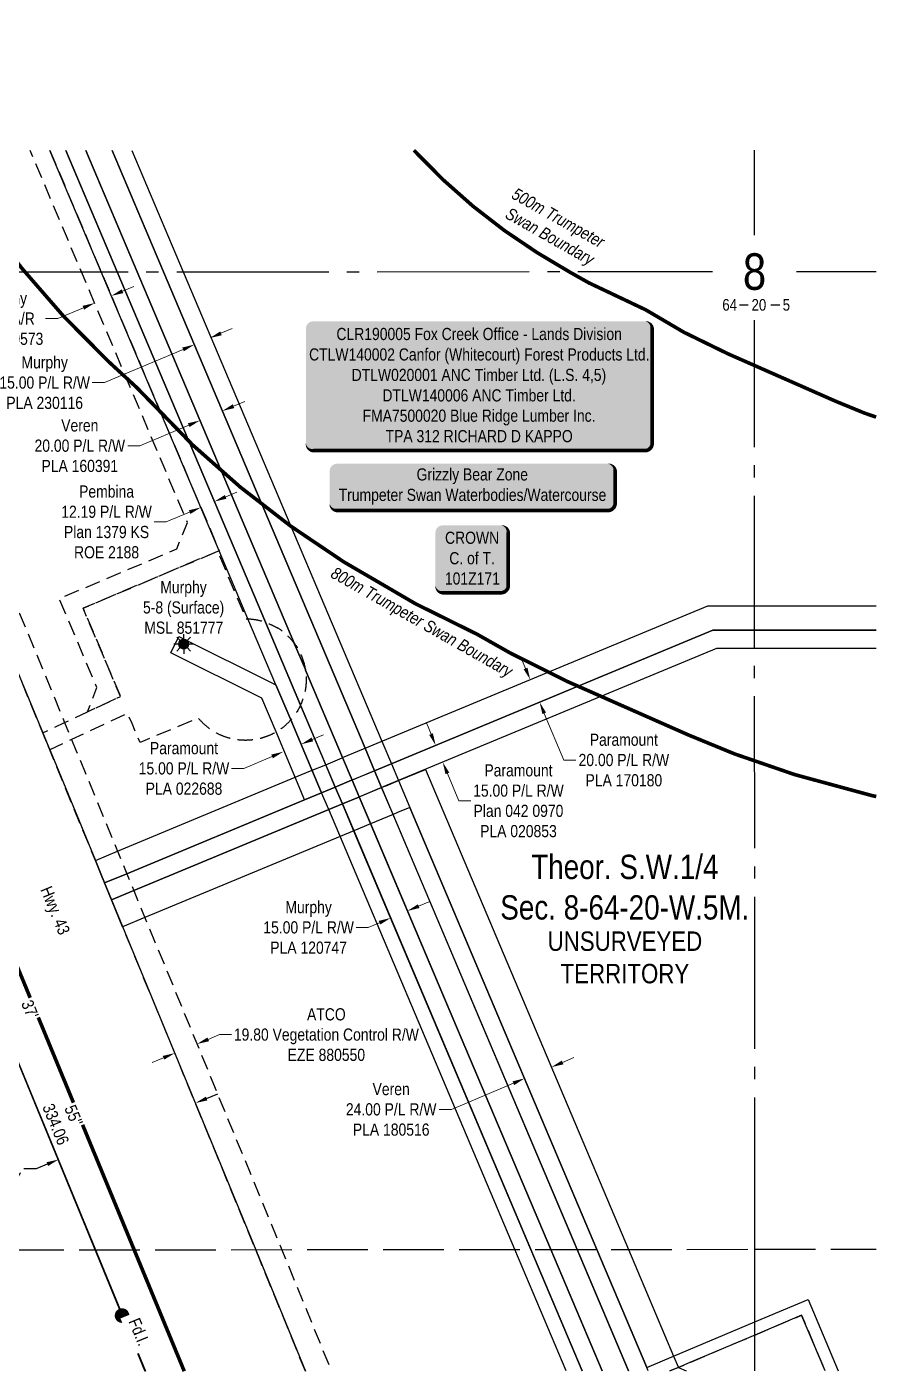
# Model space of a CAD drawing. Extents: x 499049 to 502704, y 6040696 to 6043429.
# Drawn here: x 500182 to 500882, y 6040853 to 6041961 of the extents above; entities that cross this region are included whole.
import ezdxf
from ezdxf.enums import TextEntityAlignment as Align

# ---------------------------------------------------------------- set-up
doc = ezdxf.new("R2010")
doc.units = 0
doc.header["$LTSCALE"] = 5
for name, pattern in [('DASHDOT2', [12.7, 6.35, -3.175, 0, -3.175]), ('foc-ACCESSROAD', [3.75, 2.5, -1.25]), ('foc-FLOWLINE', [3.75, 2.5, -1.25]), ('foc-QUARTERLINE', [33, 25, -3, 2, -3]), ('foc-UNSURVEYED', [12.5, 10, -2.5])]:
    doc.linetypes.add(name, pattern=pattern)
for name, color, linetype in [('10', 1, 'Continuous'), ('9', 3, 'Continuous'), ('AS-OWNER', 7, 'Continuous'), ('AS-SURFACE IMPACT', 7, 'Continuous'), ('AS-TELUS', 224, 'foc-TEL'), ('AS-WILDLIFE', 131, 'DASHDOT2'), ('AS-WILDLIFE-BLOCK', 131, 'Continuous'), ('C-AR', 13, 'foc-ACCESSROAD'), ('C-RW', 13, 'Continuous'), ('C-SYMBOL', 7, 'Continuous'), ('C-WS', 13, 'foc-ACCESSROAD'), ('C-WS-S', 13, 'Continuous'), ('F-EZE', 190, 'foc-FLOWLINE'), ('F-RW', 190, 'Continuous'), ('F-WS', 190, 'foc-ACCESSROAD'), ('L-BD', 7, 'Continuous'), ('L-MON', 1, 'Continuous'), ('L-MON-T', 1, 'Continuous'), ('L-SECLBL', 7, 'Continuous'), ('L-SECQ', 8, 'foc-QUARTERLINE'), ('L-TITLEDB', 4, 'Continuous'), ('L-TITLEDB-T', 4, 'Continuous'), ('L-UNS-T', 3, 'Continuous'), ('L-USEC', 7, 'foc-UNSURVEYED')]:
    doc.layers.add(name, color=color, linetype=linetype)
for name, color, linetype, lineweight in [('C-RW-T', 13, 'Continuous', 9), ('C-WS-T', 13, 'Continuous', 9), ('F-RW-T', 190, 'Continuous', 9), ('F-VCE-T', 190, 'Continuous', 9)]:
    doc.layers.add(name, color=color, linetype=linetype, lineweight=lineweight)
doc.styles.add('175L', font='ARIALN.TTF', dxfattribs={"height": 20})
doc.styles.add('240', font='ARIALN.TTF', dxfattribs={"height": 30})
doc.styles.add('80', font='ARIALN.TTF', dxfattribs={"height": 10})
doc.styles.add('80CG', font='ARIALN.TTF', dxfattribs={"height": 10})
doc.styles.add('80L', font='ARIALN.TTF', dxfattribs={"height": 10})
doc.styles.add('foc-LtypeFont', font='ARIALN.TTF', dxfattribs={"height": 7.35})
doc.styles.add('SIMPLEX', font='ARIALN.TTF')
doc.linetypes.add('foc-TEL', pattern='A,2,-1,["T",foc-LtypeFont,S=0.2,R=0,X=-0.425,Y=-0.75],-1.24,8', length=12.24)
doc.linetypes.add('foc-TEL-NOLINE', pattern='A,0,-2,["T",foc-LtypeFont,S=0.2,R=0,X=-0.425,Y=-0.75],-10.24', length=12.24)
doc.dimstyles.new('Compass 5 000', dxfattribs={"dimscale": 5, "dimtxt": 9, "dimasz": 2, "dimexe": 0.2, "dimexo": 0.0625, "dimgap": 0.5, "dimtad": 0, "dimtih": 1, "dimtoh": 1, "dimzin": 0, "dimdsep": 46, "dimtxsty": '80CG', "dimcen": 0.1, "dimse1": 1, "dimse2": 1, "dimclrd": 256, "dimclrt": 256, "dimaunit": 1, "dimadec": 4, "dimazin": 0, "dimtfac": 0.06, "dimtofl": 0, "dimtmove": 0, "dimatfit": 1, "dimfxl": 0.2, "dimtolj": 1, "dimtzin": 0, "dimlwd": -1, "dimarcsym": 0})

# ---------------------------------------------------------------- blocks, each defined once
blk = doc.blocks.new('L-SECLBL')
at = {"layer": '9', "color": 7}
for p, q in [((-5.1, -27.8), (-12.3, -27.8)), ((20.7, -27.8), (13.5, -27.8))]:
    blk.add_line(p, q, dxfattribs=at)
at = {"layer": '10', "color": 2, "style": 'SIMPLEX'}
blk.add_attdef('SEC', text='', height=30, dxfattribs=at).set_placement((0, 0), align=Align.MIDDLE)
at = {"layer": '10', "color": 5, "style": '80L'}
blk.add_attdef('TWP', text='', height=9.5, dxfattribs=at).set_placement((-14.4, -27.4), align=Align.MIDDLE_RIGHT)
blk.add_attdef('RGE', text='', height=9.5, dxfattribs=at).set_placement((3.6, -27.4), align=Align.MIDDLE_CENTER)
blk.add_attdef('MER', text='', height=9.5, dxfattribs=at).set_placement((23.2, -27.4), align=Align.MIDDLE_LEFT)
blk = doc.blocks.new('*D582')
at = {"layer": 'C-RW-T', "transparency": 16777216}
for p, q in [((500261, 6041743.6), (500270.2, 6041747.4)), ((500228.8, 6041729.9), (500207.6, 6041721)), ((500207.6, 6041721), (500197.6, 6041721))]:
    blk.add_line(p, q, dxfattribs=at)
for points in [[(500260.3, 6041745.1), (500261.6, 6041742), (500251.8, 6041739.7)], [(500228.1, 6041731.5), (500229.4, 6041728.4), (500238, 6041733.8)]]:
    blk.add_solid(points, dxfattribs=at)
at = {"layer": 'C-RW-T', "transparency": 16777216, "insert": (500163.3, 6041721), "char_height": 10, "attachment_point": 5, "style": '80CG'}
blk.add_mtext('\\A1;Murphy\\P15.00 A/R\\PLOC 120573', dxfattribs=at)
blk = doc.blocks.new('*D583')
at = {"layer": 'C-RW-T', "transparency": 16777216}
for p, q in [((500341.9, 6041708.9), (500351.1, 6041712.8)), ((500310.8, 6041695.7), (500246, 6041668.3)), ((500246, 6041668.3), (500236, 6041668.3))]:
    blk.add_line(p, q, dxfattribs=at)
for points in [[(500341.3, 6041710.4), (500342.6, 6041707.3), (500332.7, 6041705)], [(500310.1, 6041697.2), (500311.4, 6041694.1), (500320, 6041699.6)]]:
    blk.add_solid(points, dxfattribs=at)
at = {"layer": 'C-RW-T', "transparency": 16777216, "insert": (500196.9, 6041668.3), "char_height": 10, "attachment_point": 5, "style": '80CG'}
blk.add_mtext('\\A1;Murphy\\P15.00 P/L R/W^JPLA 230116', dxfattribs=at)
blk = doc.blocks.new('*D584')
at = {"layer": 'C-RW-T', "transparency": 16777216}
for p, q in [((500504.5, 6041237.6), (500513.7, 6041241.5)), ((500463.1, 6041220.1), (500453.1, 6041220.1)), ((500472.3, 6041224), (500463.1, 6041220.1))]:
    blk.add_line(p, q, dxfattribs=at)
for points in [[(500503.9, 6041239.2), (500505.2, 6041236.1), (500495.3, 6041233.7)], [(500471.6, 6041225.5), (500472.9, 6041222.5), (500481.5, 6041227.9)]]:
    blk.add_solid(points, dxfattribs=at)
at = {"layer": 'C-RW-T', "transparency": 16777216, "insert": (500414, 6041220.1), "char_height": 10, "attachment_point": 5, "style": '80CG'}
blk.add_mtext('\\A1;Murphy\\P15.00 P/L R/W^JPLA 120747', dxfattribs=at)
blk = doc.blocks.new('GAS')
h = blk.add_hatch(color=255)
h.dxf.hatch_style = 1
edge = h.paths.add_edge_path()
edge.add_arc((0, 0), 0.9, 0, 360)
for p, q in [((-0.81, 0), (-1.62, 0)), ((-0.57, 0.57), (-1.14, 1.14)), ((0, 0.81), (0, 1.62)), ((0.57, 0.57), (1.14, 1.14)), ((1.62, 0), (0.81, 0)), ((-0.57, -0.57), (-1.14, -1.14)), ((0, -0.81), (0, -1.62)), ((1.14, -1.14), (0.57, -0.57))]:
    blk.add_line(p, q)
blk.add_circle((0, 0), 0.8)
blk = doc.blocks.new('*U579')
h = blk.add_hatch(color=255)
edge = h.paths.add_edge_path()
edge.add_line((-111.5, -20), (111.5, -20))
edge.add_arc((111.5, -14), 6, 270, 360)
edge.add_line((117.5, -14), (117.5, 12.5))
edge.add_arc((111.5, 12.5), 6, 0, 90)
edge.add_line((111.5, 18.5), (-111.5, 18.5))
edge.add_arc((-111.5, 12.5), 6, 90, 180)
edge.add_line((-117.5, 12.5), (-117.5, -14))
edge.add_arc((-111.5, -14), 6, 180, 270)
at = {"color": 131, "flags": 128}
blk.add_lwpolyline([(-111.5, -20, 3, 3, 0), (111.5, -20, 3, 3, 0.414214), (117.5, -14, 3, 3, 0), (117.5, 12.5, 3, 0, 0.414214), (111.5, 18.5, 0, 0, 0), (-111.5, 18.5, 0, 0, 0.414214), (-117.5, 12.5, 0, 0, 0), (-117.5, -14, 0, 3, 0.414214)], format="xyseb", close=True, dxfattribs=at)
at = {"color": 131, "style": '80'}
blk.add_attdef('ENTER_TEXT_001', (-36, -5), '', height=10, dxfattribs=at)
blk = doc.blocks.new('*D585')
at = {"layer": 'F-VCE-T', "transparency": 16777216}
for p, q in [((500331.4, 6041128), (500340.7, 6041131.9)), ((500340.7, 6041131.9), (500350.7, 6041131.9)), ((500294.6, 6041112.9), (500285.4, 6041109.1))]:
    blk.add_line(p, q, dxfattribs=at)
for points in [[(500330.8, 6041129.6), (500332.1, 6041126.5), (500322.2, 6041124.2)], [(500294, 6041114.4), (500295.3, 6041111.4), (500303.9, 6041116.7)]]:
    blk.add_solid(points, dxfattribs=at)
at = {"layer": 'F-VCE-T', "transparency": 16777216, "insert": (500428.6, 6041131.9), "char_height": 10, "attachment_point": 5, "style": '80CG'}
blk.add_mtext('\\A1;ATCO\\P19.80 Vegetation Control R/W\\PEZE 880550', dxfattribs=at)
blk = doc.blocks.new('*U577')
h = blk.add_hatch(color=255)
edge = h.paths.add_edge_path()
edge.add_line((-136.5, -54), (136.5, -54))
edge.add_arc((136.5, -48), 6, 270, 360)
edge.add_line((142.5, -48), (142.5, 46.5))
edge.add_arc((136.5, 46.5), 6, 0, 90)
edge.add_line((136.5, 52.5), (-136.5, 52.5))
edge.add_arc((-136.5, 46.5), 6, 90, 180)
edge.add_line((-142.5, 46.5), (-142.5, -48))
edge.add_arc((-136.5, -48), 6, 180, 270)
at = {"color": 44, "flags": 128}
blk.add_lwpolyline([(-136.5, -54, 3, 3, 0), (136.5, -54, 3, 3, 0.414214), (142.5, -48, 3, 3, 0), (142.5, 46.5, 3, 0, 0.414214), (136.5, 52.5, 0, 0, 0), (-136.5, 52.5, 0, 0, 0.414214), (-142.5, 46.5, 0, 0, 0), (-142.5, -48, 0, 3, 0.414214)], format="xyseb", close=True, dxfattribs=at)
at = {"color": 44, "style": '80'}
blk.add_attdef('ENTER_TEXT_001', (-36, -5), '', height=10, dxfattribs=at)
blk = doc.blocks.new('*D587')
at = {"layer": 'L-TITLEDB-T', "transparency": 16777216}
for p, q in [((500330.1, 6041079.4), (500339.3, 6041083.2)), ((500189.8, 6041021.6), (500179.8, 6041021.6)), ((500199, 6041025.4), (500189.8, 6041021.6))]:
    blk.add_line(p, q, dxfattribs=at)
for points in [[(500329.5, 6041080.9), (500330.7, 6041077.8), (500320.8, 6041075.6)], [(500198.4, 6041026.9), (500199.7, 6041023.8), (500208.3, 6041029.2)]]:
    blk.add_solid(points, dxfattribs=at)
at = {"layer": 'L-TITLEDB-T', "transparency": 16777216, "insert": (500143.7, 6041021.6), "char_height": 10, "attachment_point": 5, "style": '80CG'}
blk.add_mtext('\\A1;121.92 Road\\PPlan 4634 JY', dxfattribs=at)
blk = doc.blocks.new('*D594')
at = {"layer": 'F-RW-T', "transparency": 16777216}
for p, q in [((500514.7, 6041379.2), (500510.9, 6041388.4)), ((500528.1, 6041346.8), (500537.5, 6041324.3)), ((500537.5, 6041324.3), (500547.5, 6041324.3))]:
    blk.add_line(p, q, dxfattribs=at)
for points in [[(500516.2, 6041379.8), (500513.2, 6041378.5), (500518.5, 6041369.9)], [(500529.7, 6041347.5), (500526.6, 6041346.2), (500524.3, 6041356.1)]]:
    blk.add_solid(points, dxfattribs=at)
at = {"layer": 'F-RW-T', "transparency": 16777216, "insert": (500586.6, 6041324.3), "char_height": 10, "attachment_point": 5, "style": '80CG'}
blk.add_mtext('\\A1;Paramount\\P15.00 P/L R/W ^JPlan 042 0970\\PPLA 020853', dxfattribs=at)
blk = doc.blocks.new('*D595')
at = {"layer": 'F-RW-T', "transparency": 16777216}
for p, q in [((500417, 6041374.7), (500426.2, 6041378.6)), ((500384, 6041360.8), (500360.6, 6041350.9)), ((500360.6, 6041350.9), (500350.6, 6041350.9))]:
    blk.add_line(p, q, dxfattribs=at)
for points in [[(500416.4, 6041376.3), (500417.7, 6041373.2), (500407.8, 6041370.8)], [(500383.3, 6041362.3), (500384.6, 6041359.3), (500393.2, 6041364.7)]]:
    blk.add_solid(points, dxfattribs=at)
at = {"layer": 'F-RW-T', "transparency": 16777216, "insert": (500311.5, 6041350.9), "char_height": 10, "attachment_point": 5, "style": '80CG'}
blk.add_mtext('\\A1;Paramount\\P15.00 P/L R/W\\PPLA 022688', dxfattribs=at)
blk = doc.blocks.new('*D596')
at = {"layer": 'F-RW-T', "transparency": 16777216}
for p, q in [((500352.2, 6041648.9), (500361.5, 6041652.8)), ((500315.4, 6041633.3), (500275.3, 6041616.4)), ((500275.3, 6041616.4), (500265.3, 6041616.4))]:
    blk.add_line(p, q, dxfattribs=at)
for points in [[(500351.6, 6041650.5), (500352.9, 6041647.4), (500343, 6041645)], [(500314.7, 6041634.9), (500316, 6041631.8), (500324.6, 6041637.2)]]:
    blk.add_solid(points, dxfattribs=at)
at = {"layer": 'F-RW-T', "transparency": 16777216, "insert": (500225.8, 6041616.4), "char_height": 10, "attachment_point": 5, "style": '80CG'}
blk.add_mtext('\\A1;Veren\\P20.00 P/L R/W^JPLA 160391', dxfattribs=at)
blk = doc.blocks.new('*D597')
at = {"layer": 'F-RW-T', "transparency": 16777216}
for p, q in [((500592.5, 6041433.2), (500588.6, 6041442.4)), ((500607.8, 6041396.2), (500623.8, 6041357.8)), ((500623.8, 6041357.8), (500633.8, 6041357.8))]:
    blk.add_line(p, q, dxfattribs=at)
for points in [[(500594, 6041433.8), (500590.9, 6041432.5), (500596.3, 6041423.9)], [(500609.3, 6041396.9), (500606.3, 6041395.6), (500604, 6041405.5)]]:
    blk.add_solid(points, dxfattribs=at)
at = {"layer": 'F-RW-T', "transparency": 16777216, "insert": (500673.3, 6041357.8), "char_height": 10, "attachment_point": 5, "style": '80CG'}
blk.add_mtext('\\A1;Paramount\\P20.00 P/L R/W^JPLA 170180', dxfattribs=at)
blk = doc.blocks.new('*D598')
at = {"layer": 'F-RW-T', "transparency": 16777216}
for p, q in [((500622.9, 6041109.1), (500632.1, 6041113)), ((500582.4, 6041092), (500531.5, 6041070.4)), ((500531.5, 6041070.4), (500521.5, 6041070.4))]:
    blk.add_line(p, q, dxfattribs=at)
for points in [[(500622.3, 6041110.6), (500623.6, 6041107.5), (500613.7, 6041105.2)], [(500581.8, 6041093.5), (500583.1, 6041090.4), (500591.6, 6041095.9)]]:
    blk.add_solid(points, dxfattribs=at)
at = {"layer": 'F-RW-T', "transparency": 16777216, "insert": (500481.9, 6041070.4), "char_height": 10, "attachment_point": 5, "style": '80CG'}
blk.add_mtext('\\A1;Veren\\P24.00 P/L R/W^JPLA 180516', dxfattribs=at)
blk = doc.blocks.new('*D599')
at = {"layer": 'F-RW-T', "transparency": 16777216}
for p, q in [((500345.8, 6041574.4), (500355, 6041578.2)), ((500316.1, 6041561.8), (500296.9, 6041553.7)), ((500296.9, 6041553.7), (500286.9, 6041553.7))]:
    blk.add_line(p, q, dxfattribs=at)
for points in [[(500345.1, 6041575.9), (500346.4, 6041572.8), (500336.6, 6041570.5)], [(500315.5, 6041563.3), (500316.8, 6041560.3), (500325.4, 6041565.7)]]:
    blk.add_solid(points, dxfattribs=at)
at = {"layer": 'F-RW-T', "transparency": 16777216, "insert": (500247.8, 6041553.7), "char_height": 10, "attachment_point": 5, "style": '80CG'}
blk.add_mtext('\\A1;Pembina\\P12.19 P/L R/W\\PPlan 1379 KS\\PROE 2188', dxfattribs=at)
blk = doc.blocks.new('*U581')
h = blk.add_hatch(color=255)
edge = h.paths.add_edge_path()
edge.add_line((-24, -28.5), (24, -28.5))
edge.add_arc((24, -22.5), 6, 270, 360)
edge.add_line((30, -22.5), (30, 21))
edge.add_arc((24, 21), 6, 0, 90)
edge.add_line((24, 27), (-24, 27))
edge.add_arc((-24, 21), 6, 90, 180)
edge.add_line((-30, 21), (-30, -22.5))
edge.add_arc((-24, -22.5), 6, 180, 270)
at = {"color": 14, "flags": 128}
blk.add_lwpolyline([(-24, -28.5, 3, 3, 0), (24, -28.5, 3, 3, 0.414214), (30, -22.5, 3, 3, 0), (30, 21, 3, 0, 0.414214), (24, 27, 0, 0, 0), (-24, 27, 0, 0, 0.414214), (-30, 21, 0, 0, 0), (-30, -22.5, 0, 3, 0.414214)], format="xyseb", close=True, dxfattribs=at)
at = {"color": 14, "style": '80'}
blk.add_attdef('ENTER_TEXT_001', (-26.8, -4.9), '', height=10, dxfattribs=at)
blk = doc.blocks.new('fdia')
at = {"color": 255, "const_width": 1}
blk.add_lwpolyline([(-0.5, 0, 1), (0.5, 0, 1)], format="xyb", close=True, dxfattribs=at)
blk = doc.blocks.new('Fdiaa')
blk.add_blockref('fdia', (0, 0))
blk = doc.blocks.new('fdib')
at = {"color": 1, "const_width": 1.6}
blk.add_lwpolyline([(-0.4, 0, 1), (0.4, 0, 1)], format="xyb", close=True, dxfattribs=at)
at = {"color": 1}
blk.add_circle((0, 0), 0.8, dxfattribs=at)
blk = doc.blocks.new('Fdibb')
blk.add_blockref('fdib', (0, 0))
blk = doc.blocks.new('fdicc')
for name in ['Fdibb', 'Fdiaa']:
    blk.add_blockref(name, (0, 0))
blk = doc.blocks.new('FDI')
blk.add_blockref('fdicc', (0, 0))

msp = doc.modelspace()

# ---------------------------------------------------------------- linework, layer by layer
at = {"layer": 'AS-TELUS', "linetype": 'foc-TEL-NOLINE', "flags": 128}
msp.add_lwpolyline([(500141.699, 6041189.858), (500279.92, 6040854.966)], dxfattribs=at)
at = {"layer": 'AS-WILDLIFE', "const_width": 2.998, "flags": 128}
for points in [[(500311.718, 6040854.988), (500051.705, 6041485.387), (499865.017, 6041923.822)], [(500110.917, 6041859.249), (500117.41, 6041847.889), (500146.313, 6041804.229), (500178.01, 6041762.551), (500212.364, 6041723.037), (500249.229, 6041685.853), (500272.461, 6041664.437), (500318.684, 6041616.999), (500357.902, 6041582.306), (500399.305, 6041550.253), (500442.717, 6041520.976), (500501.85, 6041486.44), (500552.564, 6041461.327), (500580.05, 6041445.774), (500626.911, 6041422.414), (500726.708, 6041378.343), (500764.3, 6041362.906), (500813.81, 6041345.862), (500877.364, 6041328.584), (500880.894, 6041327.866)], [(500880.802, 6041639.971), (500871.202, 6041643.276), (500847.707, 6041652.925), (500758.606, 6041692.188), (500722.633, 6041709.793), (500691.338, 6041728.191), (500644.432, 6041750.459), (500628.873, 6041759.224), (500602.261, 6041775.104), (500575.129, 6041793.402), (500549.252, 6041813.435), (500524.741, 6041835.118), (500501.7, 6041858.358), (500500.678, 6041859.516)]]:
    msp.add_lwpolyline(points, dxfattribs=at)
at = {"layer": 'C-AR', "flags": 128}
msp.add_lwpolyline([(500201.184, 6041859.311), (500243.393, 6041759.516), (500340.441, 6041530.04), (500339.098, 6041529.479), (500228.575, 6041482.735), (500259.299, 6041410.091), (500232.101, 6041397.373), (500239.848, 6041417.566), (500208.913, 6041490.709), (500305.608, 6041531.605), (500314.371, 6041553.197), (500227.106, 6041759.51), (500184.9, 6041859.3)], dxfattribs=at)
at = {"layer": 'C-RW'}
for points in [[(500639.106, 6040855.214), (500596.833, 6040955.162), (500453.425, 6041294.218), (500441.768, 6041321.782), (500435.908, 6041335.638), (500428.151, 6041354.008), (500407.388, 6041403.104), (500378.561, 6041471.231), (500256.623, 6041759.52), (500214.411, 6041859.32)], [(500230.655, 6041859.331), (500272.873, 6041759.525), (500402.037, 6041454.12), (500402.44, 6041453.272), (500411.328, 6041432.199), (500411.521, 6041431.664), (500441.949, 6041359.809), (500449.745, 6041341.381), (500455.607, 6041327.529), (500467.263, 6041299.974), (500529.569, 6041152.692), (500613.114, 6040955.176), (500655.395, 6040855.226)], [(500677.109, 6040855.241), (500634.83, 6040955.193), (500483.417, 6041313.129), (500474.081, 6041335.21), (500468.222, 6041349.06), (500460.427, 6041367.484), (500294.605, 6041759.532), (500252.385, 6041859.346)], [(500268.667, 6041859.357), (500310.889, 6041759.538), (500474.285, 6041373.237), (500482.08, 6041354.815), (500487.939, 6041340.969), (500497.298, 6041318.834), (500651.111, 6040955.206), (500692.174, 6040858.096), (500714.219, 6040867.416), (500781.022, 6040895.636), (500824.835, 6040914.145), (500849.661, 6040855.36)], [(500838.807, 6040855.353), (500819.512, 6040901.04), (500781.025, 6040884.78), (500727.529, 6040862.18), (500718.149, 6040858.207), (500711.169, 6040855.264)]]:
    msp.add_lwpolyline(points, dxfattribs=at)
at = {"layer": 'C-WS', "flags": 128}
msp.add_lwpolyline([(500363.185, 6041474.046), (500363.621, 6041474.034), (500364.097, 6041474.066), (500364.493, 6041473.998), (500364.929, 6041473.974), (500365.364, 6041473.946), (500365.8, 6041473.915), (500366.234, 6041473.879), (500366.67, 6041473.84), (500367.104, 6041473.798), (500367.538, 6041473.751), (500367.971, 6041473.702), (500368.404, 6041473.646), (500368.837, 6041473.589), (500369.269, 6041473.527), (500369.7, 6041473.462), (500370.131, 6041473.392), (500370.562, 6041473.32), (500370.991, 6041473.243), (500371.42, 6041473.163), (500371.849, 6041473.078), (500372.275, 6041472.99), (500372.702, 6041472.899), (500373.128, 6041472.803), (500373.553, 6041472.704), (500373.978, 6041472.602), (500374.401, 6041472.495), (500374.823, 6041472.385), (500375.245, 6041472.271), (500375.664, 6041472.154), (500376.084, 6041472.032), (500376.502, 6041471.908), (500376.92, 6041471.779), (500377.336, 6041471.647), (500377.749, 6041471.511), (500378.164, 6041471.372), (500378.563, 6041471.229), (500378.981, 6041471.05), (500379.387, 6041470.87), (500379.791, 6041470.69), (500380.195, 6041470.51), (500380.597, 6041470.329), (500380.998, 6041470.147), (500381.399, 6041469.965), (500381.798, 6041469.782), (500382.197, 6041469.598), (500382.595, 6041469.414), (500382.991, 6041469.23), (500383.386, 6041469.045), (500383.78, 6041468.859), (500384.173, 6041468.673), (500384.564, 6041468.487), (500384.955, 6041468.3), (500385.343, 6041468.112), (500385.731, 6041467.924), (500386.118, 6041467.735), (500386.503, 6041467.547), (500386.886, 6041467.358), (500387.269, 6041467.168), (500387.649, 6041466.978), (500388.028, 6041466.788), (500388.406, 6041466.597), (500388.782, 6041466.407), (500389.158, 6041466.215), (500389.528, 6041466.012), (500389.899, 6041465.827), (500390.267, 6041465.625), (500390.622, 6041465.354), (500390.987, 6041465.155), (500391.292, 6041464.574), (500391.645, 6041464.317), (500391.995, 6041464.058), (500392.343, 6041463.794), (500392.688, 6041463.528), (500393.032, 6041463.258), (500393.373, 6041462.986), (500393.711, 6041462.71), (500394.047, 6041462.432), (500394.382, 6041462.151), (500394.713, 6041461.867), (500395.041, 6041461.58), (500395.368, 6041461.29), (500395.691, 6041460.998), (500396.013, 6041460.701), (500396.331, 6041460.403), (500396.647, 6041460.102), (500396.96, 6041459.799), (500397.271, 6041459.492), (500397.579, 6041459.183), (500397.884, 6041458.871), (500398.186, 6041458.556), (500398.486, 6041458.239), (500398.784, 6041457.92), (500399.078, 6041457.597), (500399.368, 6041457.271), (500399.657, 6041456.945), (500399.943, 6041456.615), (500400.293, 6041456.363), (500400.542, 6041455.992), (500400.933, 6041455.371), (500401.27, 6041454.857), (500401.595, 6041454.583), (500401.86, 6041454.237), (500402.122, 6041453.888), (500402.509, 6041453.359), (500403.014, 6041452.649), (500403.507, 6041451.928), (500403.987, 6041451.199), (500404.454, 6041450.462), (500404.909, 6041449.716), (500405.35, 6041448.963), (500405.779, 6041448.202), (500406.193, 6041447.435), (500406.595, 6041446.66), (500406.982, 6041445.878), (500407.357, 6041445.089), (500407.717, 6041444.295), (500408.063, 6041443.493), (500408.396, 6041442.687), (500408.714, 6041441.873), (500409.017, 6041441.056), (500409.307, 6041440.232), (500409.582, 6041439.404), (500409.843, 6041438.571), (500410.03, 6041437.943), (500410.207, 6041437.313), (500410.431, 6041436.469), (500410.64, 6041435.622), (500410.835, 6041434.771), (500411.015, 6041433.917), (500411.18, 6041433.06), (500411.329, 6041432.2), (500411.432, 6041431.553), (500411.525, 6041430.906), (500411.642, 6041430.045), (500411.734, 6041429.173), (500411.816, 6041428.304), (500411.883, 6041427.433), (500411.935, 6041426.562), (500411.97, 6041425.691), (500411.992, 6041424.818), (500411.998, 6041423.945), (500411.989, 6041423.072), (500411.963, 6041422.199), (500411.935, 6041421.545), (500411.965, 6041420.841), (500411.792, 6041420.055), (500411.61, 6041419.263), (500411.69, 6041418.501), (500411.612, 6041417.851), (500411.496, 6041416.986), (500411.366, 6041416.123), (500411.219, 6041415.262), (500411.059, 6041414.405), (500410.883, 6041413.55), (500410.692, 6041412.698), (500410.486, 6041411.85), (500410.266, 6041411.005), (500410.031, 6041410.165), (500409.781, 6041409.328), (500409.517, 6041408.496), (500409.31, 6041407.875), (500409.093, 6041407.258), (500408.793, 6041406.438), (500408.478, 6041405.624), (500408.15, 6041404.815), (500407.696, 6041404.099), (500407.394, 6041403.11), (500407.081, 6041402.425), (500406.696, 6041401.642), (500406.298, 6041400.865), (500405.887, 6041400.095), (500405.462, 6041399.333), (500405.024, 6041398.578), (500404.573, 6041397.831), (500404.109, 6041397.092), (500403.632, 6041396.36), (500403.142, 6041395.638), (500402.64, 6041394.924), (500402.256, 6041394.394), (500401.996, 6041394.044), (500401.733, 6041393.695), (500401.465, 6041393.35), (500401.196, 6041393.006), (500400.924, 6041392.665), (500400.649, 6041392.327), (500400.37, 6041391.991), (500400.088, 6041391.657), (500399.805, 6041391.326), (500399.384, 6041390.843), (500398.935, 6041390.347), (500398.64, 6041390.025), (500398.342, 6041389.707), (500398.04, 6041389.392), (500397.736, 6041389.079), (500397.43, 6041388.768), (500397.121, 6041388.46), (500396.809, 6041388.155), (500396.494, 6041387.852), (500396.177, 6041387.552), (500395.857, 6041387.255), (500395.535, 6041386.961), (500395.21, 6041386.67), (500394.882, 6041386.382), (500394.552, 6041386.096), (500394.22, 6041385.813), (500393.885, 6041385.532), (500393.547, 6041385.256), (500393.208, 6041384.983), (500392.865, 6041384.711), (500392.521, 6041384.443), (500392.174, 6041384.179), (500391.826, 6041383.917), (500391.474, 6041383.658), (500391.121, 6041383.402), (500390.765, 6041383.15), (500390.407, 6041382.899), (500390.046, 6041382.653), (500389.684, 6041382.41), (500389.32, 6041382.17), (500388.953, 6041381.933), (500388.584, 6041381.699), (500388.214, 6041381.469), (500387.841, 6041381.241), (500387.337, 6041380.959), (500386.712, 6041380.579), (500386.332, 6041380.365), (500385.95, 6041380.154), (500385.566, 6041379.947), (500385.18, 6041379.743), (500384.793, 6041379.543), (500384.403, 6041379.344), (500384.012, 6041379.151), (500383.62, 6041378.961), (500383.225, 6041378.774), (500382.829, 6041378.591), (500382.431, 6041378.41), (500382.033, 6041378.234), (500381.632, 6041378.06), (500381.23, 6041377.891), (500380.827, 6041377.724), (500380.421, 6041377.562), (500380.015, 6041377.403), (500379.608, 6041377.247), (500379.198, 6041377.096), (500378.788, 6041376.947), (500378.376, 6041376.802), (500377.963, 6041376.661), (500377.549, 6041376.523), (500377.133, 6041376.389), (500376.717, 6041376.258), (500376.299, 6041376.133), (500375.881, 6041376.009), (500375.461, 6041375.889), (500375.04, 6041375.774), (500374.619, 6041375.662), (500374.196, 6041375.553), (500373.772, 6041375.448), (500373.348, 6041375.348), (500372.922, 6041375.25), (500372.496, 6041375.157), (500372.069, 6041375.066), (500371.641, 6041374.982), (500371.212, 6041374.898), (500370.783, 6041374.82), (500370.353, 6041374.745), (500369.923, 6041374.674), (500369.492, 6041374.607), (500369.059, 6041374.543), (500368.628, 6041374.483), (500368.194, 6041374.427), (500367.761, 6041374.375), (500367.327, 6041374.326), (500366.893, 6041374.282), (500366.459, 6041374.24), (500366.024, 6041374.203), (500365.589, 6041374.17), (500365.153, 6041374.14), (500364.718, 6041374.115), (500364.282, 6041374.093), (500363.846, 6041374.075), (500363.41, 6041374.061), (500362.974, 6041374.051), (500362.538, 6041374.043), (500362.1, 6041374.04), (500361.664, 6041374.041), (500361.228, 6041374.046), (500360.791, 6041374.055), (500360.356, 6041374.067), (500359.919, 6041374.084), (500359.483, 6041374.103), (500359.047, 6041374.127), (500358.612, 6041374.154), (500358.177, 6041374.187), (500357.742, 6041374.221), (500357.307, 6041374.26), (500356.873, 6041374.303), (500356.439, 6041374.349), (500356.005, 6041374.4), (500355.572, 6041374.453), (500355.14, 6041374.512), (500354.708, 6041374.573), (500354.276, 6041374.638), (500353.845, 6041374.707), (500353.415, 6041374.781), (500352.986, 6041374.857), (500352.556, 6041374.938), (500352.129, 6041375.022), (500351.7, 6041375.11), (500351.274, 6041375.202), (500350.848, 6041375.297), (500350.423, 6041375.396), (500349.999, 6041375.499), (500349.575, 6041375.606), (500349.153, 6041375.716), (500348.732, 6041375.83), (500348.312, 6041375.947), (500347.892, 6041376.068), (500347.474, 6041376.194), (500347.057, 6041376.321), (500346.641, 6041376.454), (500346.226, 6041376.589), (500345.813, 6041376.728), (500345.401, 6041376.872), (500344.989, 6041377.018), (500344.58, 6041377.169), (500344.171, 6041377.322), (500343.764, 6041377.48), (500343.359, 6041377.64), (500342.954, 6041377.805), (500342.552, 6041377.972), (500342.15, 6041378.143), (500341.751, 6041378.319), (500341.352, 6041378.497), (500340.955, 6041378.678), (500340.56, 6041378.864), (500340.167, 6041379.052), (500339.775, 6041379.244), (500339.384, 6041379.441), (500338.996, 6041379.639), (500338.609, 6041379.842), (500338.224, 6041380.048), (500337.841, 6041380.256), (500337.46, 6041380.469), (500337.08, 6041380.684), (500336.703, 6041380.903), (500336.327, 6041381.125), (500335.954, 6041381.351), (500335.582, 6041381.58), (500335.213, 6041381.812), (500334.846, 6041382.048), (500334.479, 6041382.286), (500334.116, 6041382.528), (500333.755, 6041382.773), (500333.396, 6041383.02), (500333.038, 6041383.271), (500332.684, 6041383.526), (500332.331, 6041383.783), (500331.981, 6041384.042), (500331.633, 6041384.307), (500331.287, 6041384.574), (500330.944, 6041384.843), (500330.604, 6041385.115), (500330.265, 6041385.39), (500329.929, 6041385.668), (500329.596, 6041385.95), (500329.264, 6041386.234), (500328.935, 6041386.52), (500328.608, 6041386.81), (500328.285, 6041387.104), (500327.964, 6041387.399), (500327.645, 6041387.697), (500327.33, 6041387.998), (500327.016, 6041388.302), (500326.705, 6041388.608), (500326.398, 6041388.918), (500326.092, 6041389.229), (500325.79, 6041389.544), (500325.49, 6041389.862), (500325.194, 6041390.181), (500324.899, 6041390.503), (500324.608, 6041390.828), (500324.319, 6041391.156), (500324.034, 6041391.486), (500323.751, 6041391.818), (500323.342, 6041392.312), (500275.318, 6041372.213), (500268.738, 6041387.772), (500265.147, 6041396.265), (500219.052, 6041374.71), (500201.093, 6041366.313), (500198.942, 6041371.535), (500195.375, 6041380.2), (500213.334, 6041388.597), (500232.101, 6041397.373), (500259.299, 6041410.091), (500228.575, 6041482.735), (500339.098, 6041529.479), (500362.643, 6041474.056), (500363.185, 6041474.046)], close=True, dxfattribs=at)
at = {"layer": 'F-EZE', "flags": 128}
msp.add_lwpolyline([(500411.364, 6040855.057), (500373.54, 6040947.36), (500370.517, 6040954.988), (500251.908, 6041242.878), (500246.204, 6041256.733), (500243.158, 6041264.132), (500204.656, 6041357.657), (500201.093, 6041366.313), (500198.942, 6041371.535), (500195.375, 6041380.2), (500164.793, 6041454.482), (500130.189, 6041537.784), (500138.961, 6041541.564), (500151.373, 6041538.41), (500183.094, 6041462.05), (500213.334, 6041388.597), (500216.887, 6041379.968), (500219.052, 6041374.71), (500222.6, 6041366.089), (500261.442, 6041271.738), (500264.49, 6041264.338), (500270.196, 6041250.478), (500388.845, 6040962.291), (500391.874, 6040955.004), (500432.812, 6040855.072)], dxfattribs=at)
at = {"layer": 'F-RW', "flags": 128}
for points in [[(500625.879, 6040855.205), (500583.606, 6040955.152), (500430.516, 6041317.108), (500424.655, 6041330.966), (500399.384, 6041390.843), (500387.109, 6041419.747), (500364.097, 6041474.066), (500340.438, 6041530.036), (500243.394, 6041759.516), (500201.185, 6041859.311)], [(500214.411, 6041859.32), (500256.623, 6041759.52), (500378.563, 6041471.229), (500407.394, 6041403.11), (500435.908, 6041335.639), (500441.768, 6041321.782), (500596.832, 6040955.163), (500639.106, 6040855.214)], [(500655.391, 6040855.226), (500613.114, 6040955.176), (500529.569, 6041152.692), (500455.609, 6041327.529), (500449.747, 6041341.383), (500441.951, 6041359.812), (500411.512, 6041431.652), (500411.331, 6041432.202), (500402.452, 6041453.288), (500402.066, 6041454.066), (500272.891, 6041759.525), (500230.676, 6041859.331)], [(500252.385, 6041859.346), (500294.605, 6041759.532), (500460.423, 6041367.482), (500468.216, 6041349.057), (500474.075, 6041335.207), (500634.83, 6040955.193), (500677.109, 6040855.241)], [(500880.854, 6041464.57), (500780.854, 6041464.617), (500746.446, 6041464.633), (500471.494, 6041350.419), (500449.745, 6041341.381), (500449.332, 6041341.209), (500435.908, 6041335.638), (500424.655, 6041330.966), (500410.747, 6041325.181), (500264.49, 6041264.338), (500246.204, 6041256.733), (500243.158, 6041264.132), (500238.6, 6041275.226), (500256.873, 6041282.837), (500402.996, 6041343.622), (500416.89, 6041349.371), (500428.151, 6041354.008), (500441.52, 6041359.631), (500441.949, 6041359.809), (500463.686, 6041368.838), (500742.462, 6041484.639), (500780.848, 6041484.621), (500880.848, 6041484.574)], [(500880.859, 6041449.584), (500780.858, 6041449.632), (500749.428, 6041449.647), (500477.363, 6041336.575), (500455.205, 6041327.361), (500441.768, 6041321.782), (500430.516, 6041317.108), (500270.196, 6041250.478), (500251.908, 6041242.878), (500246.204, 6041256.733), (500264.49, 6041264.338), (500410.747, 6041325.181), (500424.655, 6041330.966), (500435.908, 6041335.639), (500449.332, 6041341.209), (500471.494, 6041350.419), (500746.446, 6041464.633), (500780.854, 6041464.617), (500880.854, 6041464.57)], [(500693.337, 6040855.252), (500692.156, 6040858.073), (500651.045, 6040955.206), (500497.302, 6041318.838), (500487.104, 6041314.668), (500483.42, 6041313.132), (500464.945, 6041305.456), (500451.106, 6041299.703), (500439.855, 6041295.025), (500279.328, 6041228.294), (500261.043, 6041220.698), (500251.908, 6041242.878), (500270.196, 6041250.478), (500430.516, 6041317.108), (500441.768, 6041321.783), (500455.205, 6041327.364), (500455.609, 6041327.53), (500474.084, 6041335.212), (500477.363, 6041336.577), (500477.766, 6041336.743), (500487.94, 6041340.971), (500510.113, 6041350.185), (500677.093, 6040955.227), (500714.219, 6040867.416), (500718.163, 6040858.18), (500724.41, 6040855.273)]]:
    msp.add_lwpolyline(points, dxfattribs=at)
msp.add_lwpolyline([(500424.655, 6041330.966), (500410.747, 6041325.181), (500407.638, 6041332.554), (500387.337, 6041380.959), (500375.471, 6041408.82), (500300.655, 6041446.165), (500307.349, 6041459.576), (500387.109, 6041419.747), (500399.384, 6041390.843), (500424.655, 6041330.966)], close=True, dxfattribs=at)
at = {"layer": 'F-WS', "flags": 128}
msp.add_lwpolyline([(500711.157, 6040855.264), (500727.529, 6040862.179), (500781.025, 6040884.78), (500819.512, 6040901.04), (500838.807, 6040855.353)], dxfattribs=at)
at = {"layer": 'L-SECQ'}
for p, q in [((500780.758, 6041789.692), (500780.738, 6041859.667)), ((499975.512, 6041759.415), (500746.142, 6041759.695)), ((500815.388, 6041759.721), (500880.716, 6041759.744)), ((500781.004, 6040955.313), (500780.779, 6041719.729)), ((500781.034, 6040855.313), (500781.004, 6040955.313))]:
    msp.add_line(p, q, dxfattribs=at)
at = {"layer": 'L-TITLEDB'}
for points in [[(499955.07, 6041960.967), (500038.104, 6041759.455), (500124.433, 6041551.638), (500130.189, 6041537.784), (500164.793, 6041454.482), (500195.375, 6041380.2), (500198.942, 6041371.535), (500201.093, 6041366.313), (500204.656, 6041357.657), (500238.6, 6041275.226), (500243.158, 6041264.132), (500246.204, 6041256.733), (500251.908, 6041242.878), (500370.517, 6040954.988), (500373.54, 6040947.36), (500411.364, 6040855.057)], [(499842.81, 6041914.814), (500051.875, 6041407.849), (500279.396, 6040854.965)]]:
    msp.add_lwpolyline(points, dxfattribs=at)
at = {"layer": 'L-USEC'}
for p, q in [((499975.229, 6040954.709), (500781.004, 6040955.313)), ((500781.004, 6040955.313), (500880.953, 6040955.388))]:
    msp.add_line(p, q, dxfattribs=at)

# ---------------------------------------------------------------- block references
at = {"layer": 'AS-OWNER'}
ref = msp.add_blockref('*U581', (500548.258, 6041523.957), dxfattribs=dict(at, xscale=0.999478209999999, yscale=0.999478209999999, zscale=0.999478209999999))
ref.add_attrib('ENTER_TEXT_001', 'CROWN', (500526.209, 6041535.723), dxfattribs={"layer": '0', "color": 14, "height": 9.9948, "style": '80'})
ref.add_attrib('ENTER_TEXT_002', 'C. of T.', (500529.703, 6041518.888), dxfattribs={"layer": '0', "color": 14, "height": 9.9948, "style": '80'})
ref.add_attrib('ENTER_TEXT_003', '101Z171', (500526.104, 6041502.189), dxfattribs={"layer": '0', "color": 14, "height": 9.9948, "style": '80'})
at = {"layer": 'AS-SURFACE IMPACT'}
ref = msp.add_blockref('*U577', (500554.178, 6041666.335), dxfattribs=dict(at, xscale=0.99947592, yscale=0.99947592, zscale=0.99947592))
ref.add_attrib('ENTER_TEXT_001', 'CLR190005 Fox Creek Office - Lands Division', (500436.889, 6041703.354), dxfattribs={"layer": '0', "color": 44, "height": 9.99476, "style": '80'})
ref.add_attrib('ENTER_TEXT_002', 'CTLW140002 Canfor (Whitecourt) Forest Products Ltd.', (500414.391, 6041686.518), dxfattribs={"layer": '0', "color": 44, "height": 9.99476, "style": '80'})
ref.add_attrib('ENTER_TEXT_003', 'DTLW020001 ANC Timber Ltd. (L.S. 4,5)', (500449.417, 6041669.683), dxfattribs={"layer": '0', "color": 44, "height": 9.99476, "style": '80'})
ref.add_attrib('ENTER_TEXT_004', 'DTLW140006 ANC Timber Ltd.', (500474.7, 6041652.848), dxfattribs={"layer": '0', "color": 44, "height": 9.99476, "style": '80'})
ref.add_attrib('ENTER_TEXT_005', 'FMA7500020 Blue Ridge Lumber Inc.', (500458.396, 6041636.149), dxfattribs={"layer": '0', "color": 44, "height": 9.99476, "style": '80'})
ref.add_attrib('ENTER_TEXT_006', 'TPA 312 RICHARD D KAPPO', (500477.301, 6041619.314), dxfattribs={"layer": '0', "color": 44, "height": 9.99476, "style": '80'})
at = {"layer": 'AS-WILDLIFE-BLOCK'}
ref = msp.add_blockref('*U579', (500548.696, 6041583.101), dxfattribs=dict(at, xscale=0.99947592, yscale=0.99947592, zscale=0.99947592))
ref.add_attrib('ENTER_TEXT_001', 'Grizzly Bear Zone', (500502.809, 6041587.82), dxfattribs={"layer": '0', "color": 131, "height": 9.99476, "style": '80'})
ref.add_attrib('ENTER_TEXT_002', 'Trumpeter Swan Waterbodies/Watercourse', (500438.713, 6041570.985), dxfattribs={"layer": '0', "color": 131, "height": 9.99476, "style": '80'})
at = {"layer": 'C-WS-S', "xscale": 4.997380000000001, "yscale": 4.997380000000001, "zscale": 4.997380000000001}
msp.add_blockref('GAS', (500311.281, 6041453.231), dxfattribs=at)
at = {"layer": 'L-MON', "xscale": 5.000000000000009, "yscale": 5.000000000000009, "zscale": 5.000000000000009}
msp.add_blockref('FDI', (500260.538, 6040900.79), dxfattribs=at)
at = {"layer": 'L-SECLBL', "xscale": 0.9994779999999973, "yscale": 0.9994779999999973, "zscale": 0.9994779999999973}
msp.add_blockref('L-SECLBL', (500780.767, 6041759.708), dxfattribs=at).add_auto_attribs({'SEC': '8', 'TWP': '64', 'RGE': '20', 'MER': '5'})

# ---------------------------------------------------------------- texts
at = {"layer": 'AS-WILDLIFE', "char_height": 9.99476, "attachment_point": 5, "rotation": 330.497846, "style": '240'}
for s, width, insert in [('{\\fArial Narrow|b0|i1|c0|p34;500m Trumpeter\\P Swan Boundary}', 85.73036, (500614.55, 6041795.413)), ('{\\fArial Narrow|b0|i1|c0|p34;800m Trumpeter Swan Boundary}', 169.445, (500506.438, 6041470.106))]:
    msp.add_mtext_dynamic_manual_height_columns(s, width=width, gutter_width=44.976, heights=[0], dxfattribs=dict(at, insert=insert))
at = {"layer": 'C-SYMBOL', "color": 3, "insert": (500674.084, 6041279.92), "char_height": 19.98956, "width": 203.1362, "attachment_point": 2, "style": '175L'}
msp.add_mtext('Theor. S.W.1/4 \\PSec. 8-64-20-W.5M.', dxfattribs=at)
at = {"layer": 'C-WS-T', "insert": (500277.52, 6041505.071), "char_height": 9.99478, "attachment_point": 1, "rotation": 359.955055, "style": '80L'}
msp.add_mtext_dynamic_manual_height_columns('\\pi14.497;Murphy\\P\\pi0.27837;5-8 (Surface)\\P\\pi1.3419;MSL 851777', width=66.21823, gutter_width=49.974, heights=[0], dxfattribs=at)
at = {"layer": 'L-BD', "style": '80L'}
msp.add_text('334.06', height=9.9948, rotation=292.368, dxfattribs=at).set_placement((500206.063, 6041058.202), align=Align.MIDDLE)
at = {"layer": 'L-TITLEDB-T', "insert": (500198.712, 6041264.114), "char_height": 10, "attachment_point": 1, "rotation": 292.371487, "style": '80L'}
msp.add_mtext_dynamic_manual_height_columns('\\pi9.726;Hwy. 43', width=59.40423, gutter_width=50, heights=[0], dxfattribs=at)
at = {"layer": 'L-UNS-T', "color": 3, "insert": (500674.179, 6041195.373), "char_height": 15.99165, "attachment_point": 5, "style": '80L'}
msp.add_mtext_dynamic_manual_height_columns('UNSURVEYED TERRITORY', width=126.34776, gutter_width=47.475, heights=[0], dxfattribs=at)

# ---------------------------------------------------------------- dimensions: what is measured, and where the dimension line sits
at = {"layer": 'C-RW-T'}
for base, p1, p2, angle, text, picture, middle in [((500237.975, 6041733.814), (500269.639, 6041697.455), (500255.825, 6041691.612), 202.927036, 'Murphy\\P15.00 A/R\\PLOC 120573', '*D582', (500163.312, 6041720.972)), ((500319.967, 6041699.569), (500332.334, 6041705.87), (500319.583, 6041700.477), 202.926615, 'Murphy\\P15.00 P/L R/W^JPLA 230116', '*D583', (500196.919, 6041668.286)), ((500495.293, 6041233.729), (500517.876, 6041141.839), (500531.689, 6041147.681), 22.927102, 'Murphy\\P15.00 P/L R/W^JPLA 120747', '*D584', (500413.974, 6041220.096))]:
    dim = msp.add_linear_dim(base=base, p1=p1, p2=p2, angle=angle, text=text, dimstyle='Compass 5 000', dxfattribs=at)
    dim.commit()
    dim.dimension.update_dxf_attribs({"geometry": picture, "text_midpoint": middle, "dimtype": 161})
at = {"layer": 'F-RW-T'}
for base, p1, p2, angle, text, picture, middle in [((500343.037, 6041645.022), (500360.109, 6041553.282), (500378.541, 6041561.078), 22.925934, 'Veren\\P20.00 P/L R/W^JPLA 160391', '*D596', (500225.779, 6041616.38)), ((500325.353, 6041565.708), (500327.676, 6041591.535), (500316.44, 6041586.783), 202.922815, 'Pembina\\P12.19 P/L R/W\\PPlan 1379 KS\\PROE 2188', '*D599', (500247.829, 6041553.682)), ((500596.299, 6041423.924), (500732.676, 6041458.913), (500725.002, 6041477.386), 112.557536, 'Paramount\\P20.00 P/L R/W^JPLA 170180', '*D597', (500673.3, 6041357.814)), ((500407.822, 6041370.849), (500393.102, 6041364.903), (500407.727, 6041371.075), 22.882235, 'Paramount\\P15.00 P/L R/W\\PPLA 022688', '*D595', (500311.473, 6041350.902)), ((500524.301, 6041356.083), (500605.006, 6041405.88), (500610.767, 6041392.018), 292.567998, 'Paramount\\P15.00 P/L R/W ^JPlan 042 0970\\PPLA 020853', '*D594', (500586.59, 6041324.314)), ((500613.693, 6041105.188), (500593.698, 6041090.936), (500615.772, 6041100.269), 22.917688, 'Veren\\P24.00 P/L R/W^JPLA 180516', '*D598', (500481.916, 6041070.42))]:
    dim = msp.add_linear_dim(base=base, p1=p1, p2=p2, angle=angle, text=text, dimstyle='Compass 5 000', dxfattribs=at)
    dim.commit()
    dim.dimension.update_dxf_attribs({"geometry": picture, "text_midpoint": middle, "dimtype": 161})
at = {"layer": 'F-VCE-T'}
dim = msp.add_aligned_dim(p1=(500304.173, 6041116.02), p2=(500322.454, 6041123.546), distance=0.749, text='ATCO\\P19.80 Vegetation Control R/W\\PEZE 880550', dimstyle='Compass 5 000', dxfattribs=at)
dim.commit()
dim.dimension.update_dxf_attribs({"geometry": '*D585', "text_midpoint": (500428.596, 6041131.853)})

# ---------------------------------------------------------------- next in the draw order: texts
at = {"layer": 'L-BD', "char_height": 9.9948, "attachment_point": 2, "rotation": 292.36796, "style": '80L', "bg_fill": 3, "box_fill_scale": 1.15, "bg_fill_color": 256, "bg_fill_true_color": 256, "bg_fill_transparency": 0}
for s, insert, width in [("37'", (500189.432, 6041154.626), 14.46486), ("55''", (500225.371, 6041067.292), 16.66016)]:
    msp.add_mtext(s, dxfattribs=dict(at, insert=insert, width=width))
at = {"layer": 'L-MON-T', "insert": (500274.526, 6040887.369), "char_height": 9.9948, "attachment_point": 5, "rotation": 292.36796, "style": '240', "bg_fill": 2}
msp.add_mtext_dynamic_manual_height_columns('Fd.I.', width=22.04407, gutter_width=44.976, heights=[0], dxfattribs=at)

# ---------------------------------------------------------------- next in the draw order: dimensions: what is measured, and where the dimension line sits
at = {"layer": 'L-TITLEDB-T'}
dim = msp.add_linear_dim(base=(500208.273, 6041029.182), p1=(500324.44, 6041066.827), p2=(500211.87, 6041020.45), angle=202.390666, text='121.92 Road\\PPlan 4634 JY', dimstyle='Compass 5 000', dxfattribs=at)
dim.commit()
dim.dimension.update_dxf_attribs({"geometry": '*D587', "text_midpoint": (500143.69, 6041021.563), "dimtype": 161})

doc.saveas('drawing.dxf')
